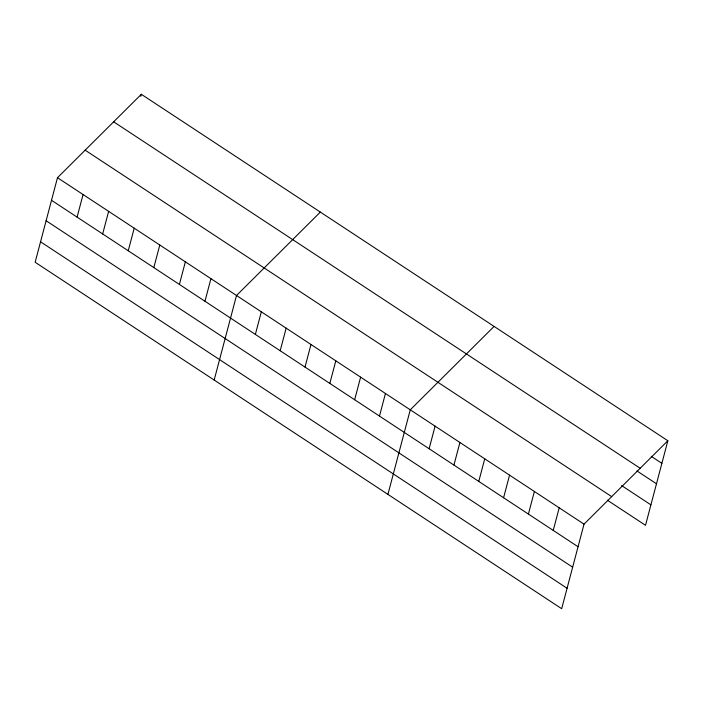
<?xml version="1.0" encoding="UTF-8"?>
<svg xmlns="http://www.w3.org/2000/svg" width="703" height="703" viewBox="0 0 703 703"><rect width="100%" height="100%" fill="white"/><g stroke="black" fill="none" stroke-linecap="round" stroke-linejoin="round"><path stroke-width="1.05" d="M57.488 177.701L35.15 262.254L561.679 608.71L584.026 524.148L667.85 440.746L141.321 94.29L57.488 177.701L584.026 524.148M77.093 217.122L83.068 194.529M102.673 233.941L108.64 211.357M140.776 96.346L141.321 94.29M128.245 250.769L134.211 228.185M153.816 267.597L159.792 245.004M179.397 284.425L185.364 261.832M204.968 301.253L210.935 278.66M214.169 380.051L236.516 295.488L320.34 212.086M255.365 334.417L261.331 311.824M280.189 350.744L286.156 328.16M305.014 367.08L310.981 344.488M329.83 383.416L335.806 360.824M354.655 399.743L360.621 377.151M379.479 416.079L385.446 393.487M387.924 494.376L410.271 409.823L494.095 326.412M429.12 448.742L435.087 426.15M453.945 465.078L459.911 442.486M478.769 481.406L484.736 458.813M503.585 497.742L509.561 475.149M528.41 514.078L534.377 491.485M553.235 530.405L559.201 507.812M667.85 440.746L645.512 525.299L607.392 500.22M651.242 456.335L661.883 463.339M113.658 121.821L640.187 468.268M636.971 470.948L656.479 483.787M621.654 485.606L650.908 504.851M85.151 150.178L611.689 496.626M51.521 200.293L578.051 546.741M46.117 220.742L572.655 567.189M40.554 241.806L567.084 588.262"/></g></svg>
